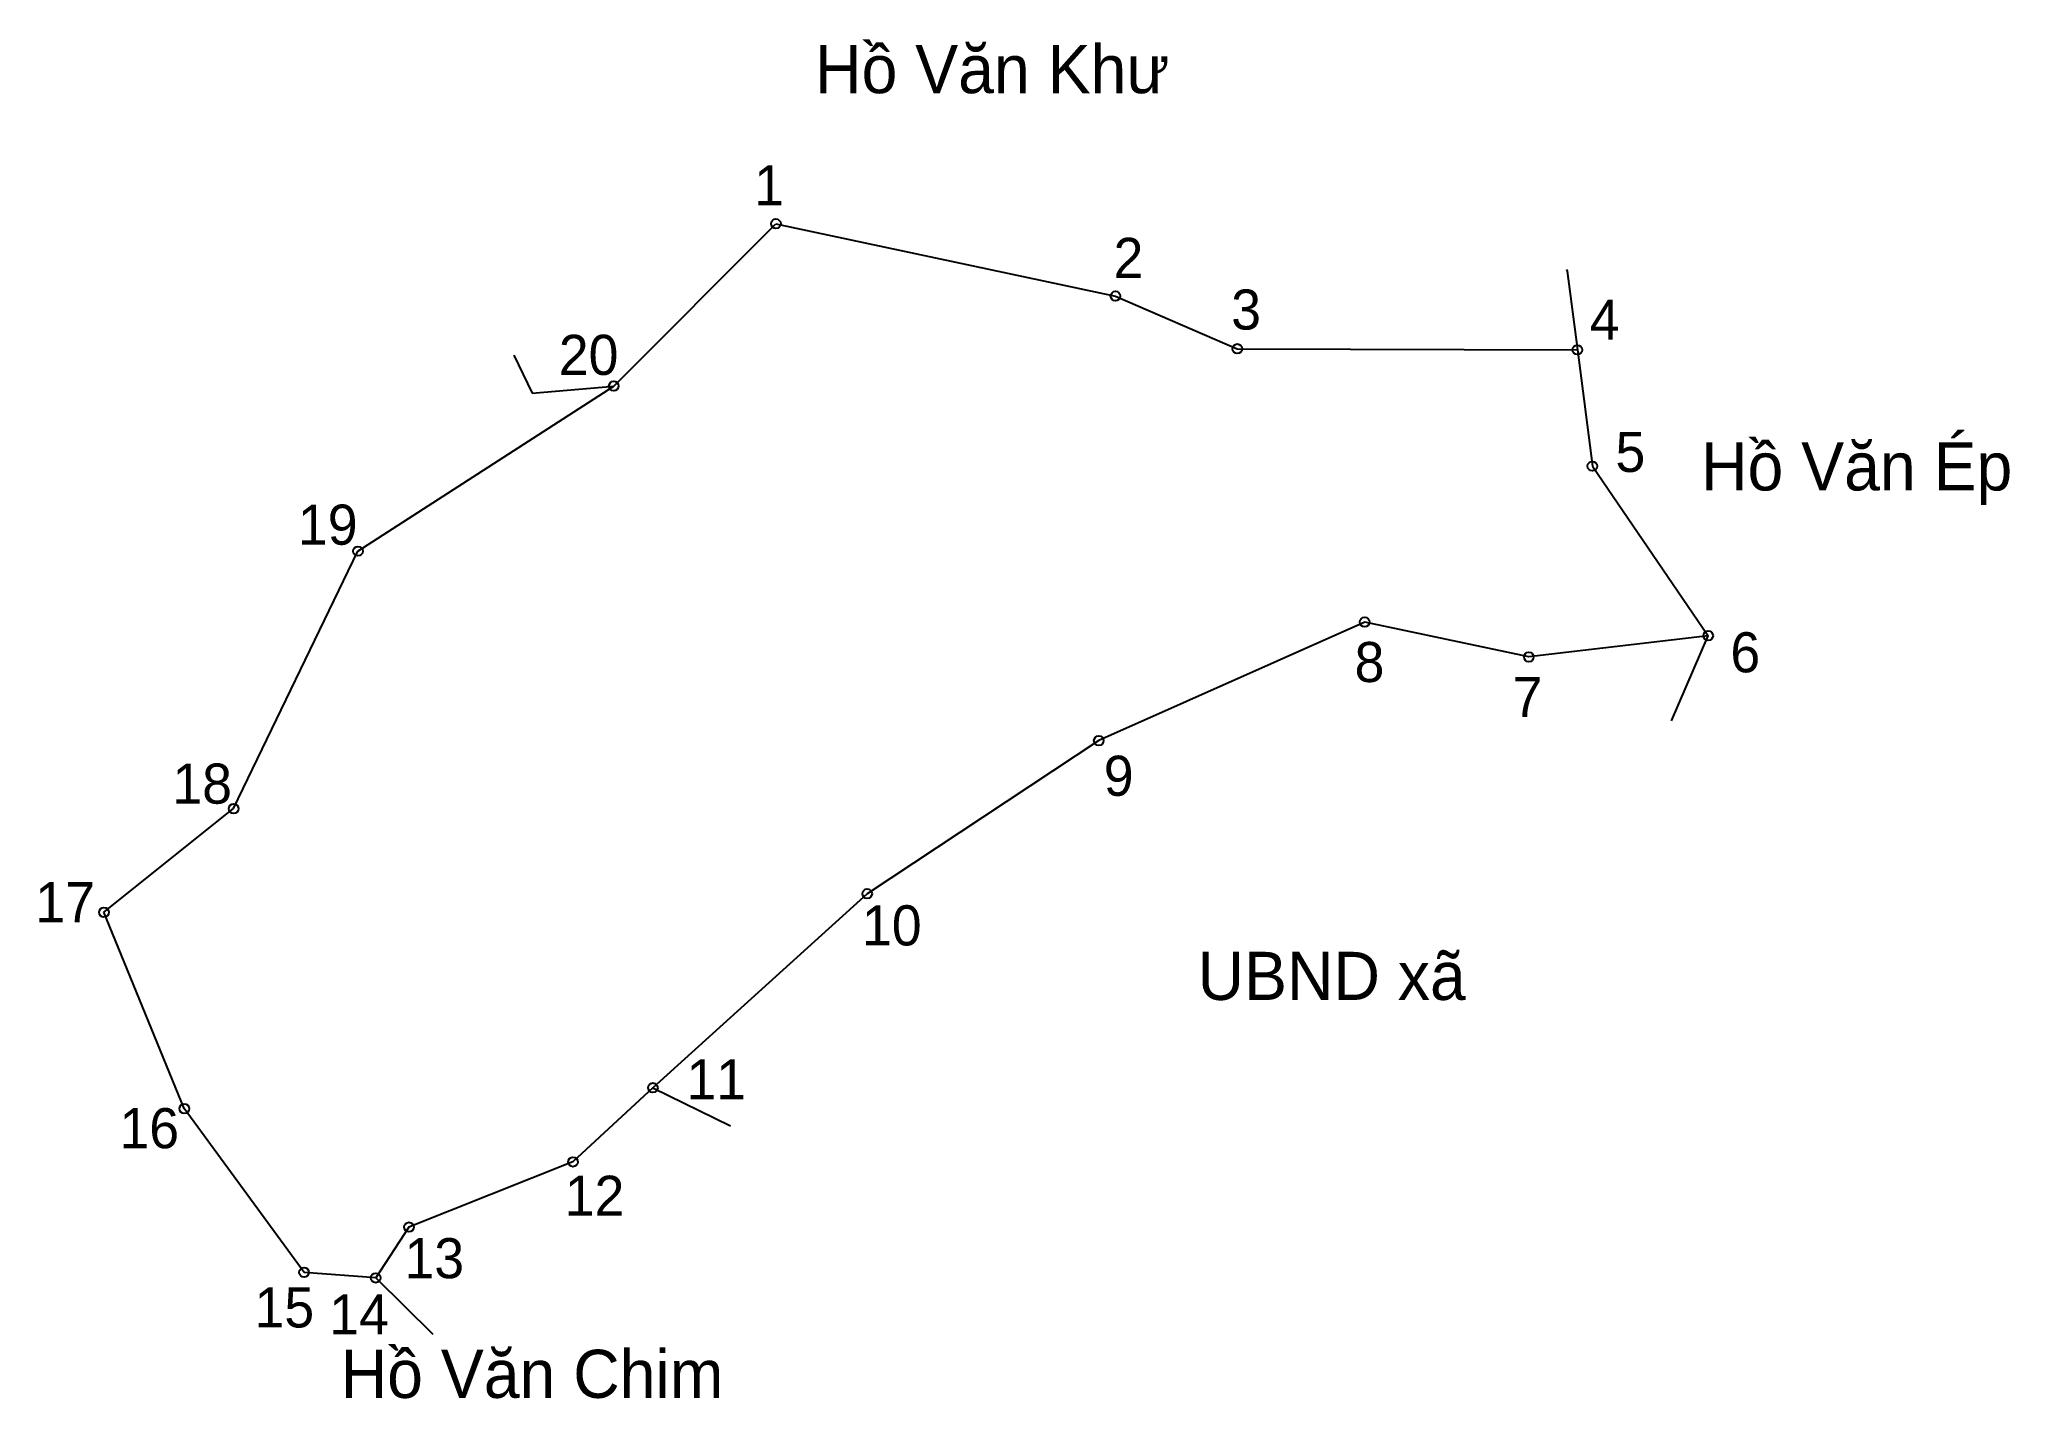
# Model space of a CAD drawing. Extents: x 547064 to 547374, y 1825486 to 1825700.
import ezdxf

# ---------------------------------------------------------------- set-up
doc = ezdxf.new("R2010")
doc.units = 0
for name, color, linetype in [('CanhThua', 7, 'Continuous'), ('MocDinhThua', 7, 'Continuous'), ('RauThua', 7, 'Continuous'), ('SoHieuDinhThua', 7, 'Continuous'), ('TenChuLanCan', 7, 'Continuous')]:
    doc.layers.add(name, color=color, linetype=linetype)

msp = doc.modelspace()

# ---------------------------------------------------------------- linework, layer by layer
at = {"layer": 'CanhThua'}
for p, q in [((547153.98, 1825645.69), (547179.5, 1825671.24)), ((547179.5, 1825671.24), (547232.95, 1825659.85)), ((547232.95, 1825659.85), (547252.13, 1825651.55)), ((547252.13, 1825651.55), (547305.66, 1825651.39)), ((547305.66, 1825651.39), (547308.03, 1825633.07)), ((547113.7, 1825619.69), (547153.98, 1825645.69)), ((547308.03, 1825633.07), (547326.26, 1825606.38)), ((547094.14, 1825579.15), (547113.7, 1825619.69)), ((547272.19, 1825608.52), (547230.33, 1825589.86)), ((547298.02, 1825603.03), (547272.19, 1825608.52)), ((547326.26, 1825606.38), (547298.02, 1825603.03)), ((547230.33, 1825589.86), (547193.87, 1825565.75)), ((547073.73, 1825562.83), (547094.14, 1825579.15)), ((547086.37, 1825531.92), (547073.73, 1825562.83)), ((547193.87, 1825565.75), (547160.13, 1825535.2)), ((547160.13, 1825535.2), (547147.55, 1825523.53)), ((547105.23, 1825506.13), (547086.37, 1825531.92)), ((547147.55, 1825523.53), (547121.74, 1825513.26)), ((547121.74, 1825513.26), (547116.5, 1825505.27)), ((547116.5, 1825505.27), (547105.23, 1825506.13))]:
    msp.add_line(p, q, dxfattribs=at)
at = {"layer": 'MocDinhThua'}
for centre in [(547179.5, 1825671.24), (547232.95, 1825659.85), (547252.13, 1825651.55), (547305.66, 1825651.39), (547153.98, 1825645.69), (547308.03, 1825633.07), (547113.7, 1825619.69), (547272.19, 1825608.52), (547326.26, 1825606.38), (547298.02, 1825603.03), (547230.33, 1825589.86), (547094.14, 1825579.15), (547193.87, 1825565.75), (547073.73, 1825562.83), (547160.13, 1825535.2), (547086.37, 1825531.92), (547147.55, 1825523.53), (547121.74, 1825513.26), (547105.23, 1825506.13), (547116.5, 1825505.27)]:
    msp.add_circle(centre, 0.758, dxfattribs=at)
at = {"layer": 'RauThua'}
for p, q in [((547303.95, 1825664.02), (547304.06, 1825663.79)), ((547304.06, 1825663.79), (547305.66, 1825651.39)), ((547138.24, 1825650.55), (547141.15, 1825644.57)), ((547141.15, 1825644.57), (547153.98, 1825645.69)), ((547320.48, 1825592.98), (547326.26, 1825606.38)), ((547160.13, 1825535.2), (547172.33, 1825529.21)), ((547116.5, 1825505.27), (547125.47, 1825496.42))]:
    msp.add_line(p, q, dxfattribs=at)

# ---------------------------------------------------------------- texts
at = {"layer": 'SoHieuDinhThua'}
for s, height, p in [('1', 6.31, (547176.07, 1825674.14)), ('2', 6.31, (547232.65, 1825662.71)), ('3', 6.31, (547251.17, 1825654.58)), ('4', 6.31, (547307.6, 1825652.97)), ('20', 6.313, (547145.32, 1825647.44)), ('5', 6.31, (547311.66, 1825632.16)), ('19', 6.313, (547104.26, 1825620.71)), ('6', 6.31, (547329.75, 1825600.61)), ('8', 6.31, (547270.59, 1825599.08)), ('7', 6.31, (547295.48, 1825593.56)), ('9', 6.31, (547231.11, 1825581.17)), ('18', 6.313, (547084.49, 1825579.93)), ('17', 6.313, (547062.92, 1825561.26)), ('10', 6.313, (547193.05, 1825557.61)), ('11', 6.313, (547165.42, 1825533.36)), ('16', 6.313, (547076.16, 1825525.68)), ('12', 6.313, (547146.25, 1825515.04)), ('13', 6.313, (547121.03, 1825505.21)), ('15', 6.313, (547097.43, 1825497.46)), ('14', 6.313, (547109.19, 1825496.36))]:
    msp.add_text(s, height=height, dxfattribs=at).set_placement(p)
at = {"layer": 'TenChuLanCan'}
for s, height, p in [('Hồ Văn Khư', 7.576, (547185.67, 1825691.8)), ('Hồ Văn Ép', 7.576, (547325.13, 1825629.25)), ('UBND xã', 7.576, (547245.88, 1825549.03)), ('Hồ Văn Chim', 7.5757, (547110.99, 1825486.37))]:
    msp.add_text(s, height=height, dxfattribs=at).set_placement(p)

doc.saveas('drawing.dxf')
